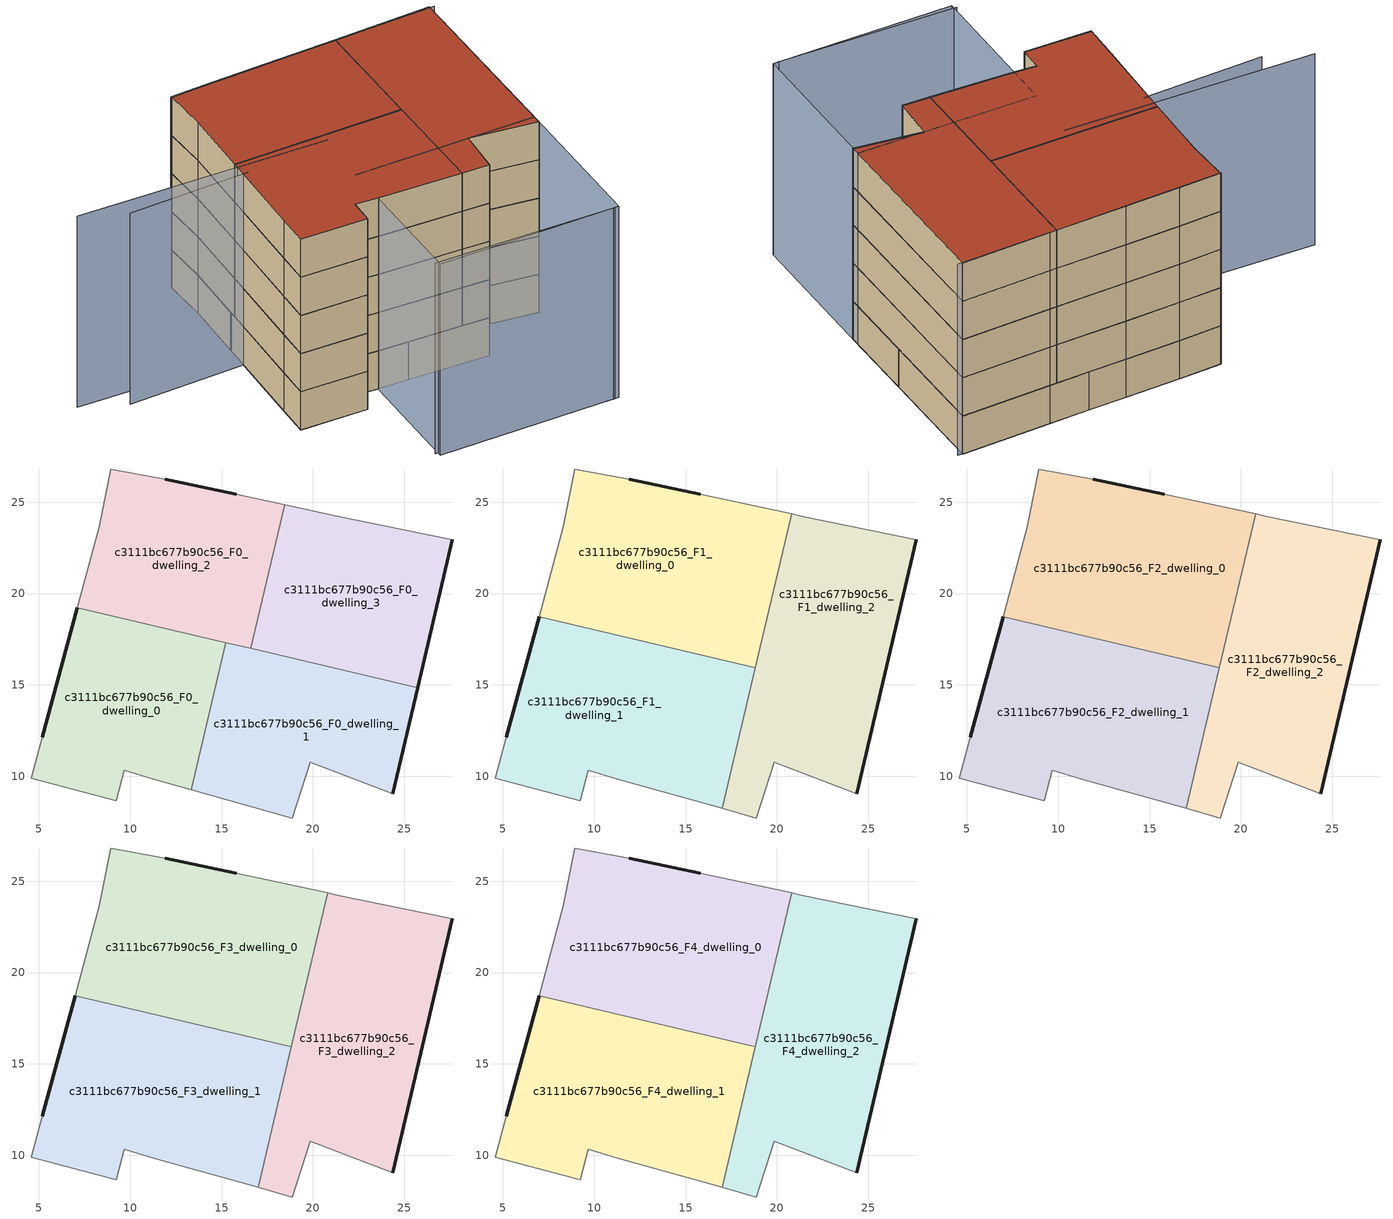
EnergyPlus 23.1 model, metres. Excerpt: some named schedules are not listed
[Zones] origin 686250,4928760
c3111bc677b90c56_F0_dwelling_0
 floor ground (EU_floor_Construction): 13.33,9.25 15.24,17.31 7.11,19.23 5.19,12.13 4.57,9.88 9.24,8.65 9.68,10.32 11.28,9.82 z0
 wall outside (EU_wall_Construction): 5.19,12.13 7.11,19.23 z0:3
 wall adiabatic (EU_wall_Construction): 13.33,9.25 11.28,9.82 9.68,10.32 9.24,8.65 4.57,9.88 5.19,12.13 z0:3
 wall to c3111bc677b90c56_F0_dwelling_1 (EU_wall_Construction): 15.24,17.31 13.33,9.25 z0:3
 wall to c3111bc677b90c56_F0_dwelling_2 (EU_wall_Construction): 7.11,19.23 15.24,17.31 z0:3
c3111bc677b90c56_F0_dwelling_1
 floor ground (EU_floor_Construction): 24.37,9.04 25.73,14.84 15.24,17.31 13.33,9.25 18.88,7.71 19.85,10.76 z0
 wall outside (EU_wall_Construction): 25.73,14.84 24.37,9.04 z0:3
 wall adiabatic (EU_wall_Construction): 24.37,9.04 19.85,10.76 18.88,7.71 13.33,9.25 z0:3
 wall to c3111bc677b90c56_F0_dwelling_3 (EU_wall_Construction): 16.59,16.99 25.73,14.84 z0:3
 wall to c3111bc677b90c56_F0_dwelling_2 (EU_wall_Construction): 15.24,17.31 16.59,16.99 z0:3
c3111bc677b90c56_F0_dwelling_2
 floor ground (EU_floor_Construction): 16.59,16.99 18.45,24.86 15.81,25.43 11.92,26.25 8.93,26.82 8.31,23.66 7.11,19.23 z0
 wall outside (EU_wall_Construction): 11.92,26.25 15.81,25.43 z0:3
 wall adiabatic (EU_wall_Construction): 15.81,25.43 18.45,24.86 / 7.11,19.23 8.31,23.66 8.93,26.82 11.92,26.25 z0:3
 wall to c3111bc677b90c56_F0_dwelling_3 (EU_wall_Construction): 18.45,24.86 16.59,16.99 z0:3
c3111bc677b90c56_F0_dwelling_3
 floor ground (EU_floor_Construction): 25.73,14.84 27.65,22.95 21.33,24.25 18.45,24.86 16.59,16.99 z0
 wall outside (EU_wall_Construction): 27.65,22.95 25.73,14.84 z0:3
 wall adiabatic (EU_wall_Construction): 18.45,24.86 21.33,24.25 27.65,22.95 z0:3
c3111bc677b90c56_F1_dwelling_0
 floor to c3111bc677b90c56_F0_dwelling_2 (EU_floor_Construction): 16.59,16.99 18.45,24.86 15.81,25.43 11.92,26.25 8.93,26.82 8.31,23.66 7.11,19.23 z3
 floor to c3111bc677b90c56_F0_dwelling_0 (EU_floor_Construction): 15.12,16.82 15.24,17.31 7.11,19.23 6.98,18.74 z3
 floor to c3111bc677b90c56_F0_dwelling_3 (EU_floor_Construction): 18.94,16.44 20.81,24.36 18.45,24.86 16.59,16.99 z3
 floor to c3111bc677b90c56_F0_dwelling_1 (EU_floor_Construction): 18.82,15.95 18.94,16.44 15.24,17.31 15.12,16.82 z3
 wall outside (EU_wall_Construction): 11.92,26.25 15.81,25.43 z3:6
 wall adiabatic (EU_wall_Construction): 15.81,25.43 20.81,24.36 / 6.98,18.74 8.31,23.66 8.93,26.82 11.92,26.25 z3:6
 wall to c3111bc677b90c56_F1_dwelling_1 (EU_wall_Construction): 18.82,15.95 6.98,18.74 z3:6
 wall to c3111bc677b90c56_F1_dwelling_2 (EU_wall_Construction): 20.81,24.36 18.82,15.95 z3:6
c3111bc677b90c56_F1_dwelling_1
 floor to c3111bc677b90c56_F0_dwelling_0 (EU_floor_Construction): 13.34,9.25 15.12,16.82 6.98,18.74 5.19,12.13 4.57,9.88 9.24,8.65 9.68,10.32 11.28,9.82 z3
 floor to c3111bc677b90c56_F0_dwelling_1 (EU_floor_Construction): 17,8.23 18.82,15.95 15.12,16.82 13.34,9.25 z3
 wall outside (EU_wall_Construction): 5.19,12.13 6.98,18.74 z3:6
 wall adiabatic (EU_wall_Construction): 17,8.23 11.28,9.82 9.68,10.32 9.24,8.65 4.57,9.88 5.19,12.13 z3:6
 wall to c3111bc677b90c56_F1_dwelling_2 (EU_wall_Construction): 18.82,15.95 17,8.23 z3:6
c3111bc677b90c56_F1_dwelling_2
 floor to c3111bc677b90c56_F0_dwelling_1 (EU_floor_Construction): 24.37,9.04 25.73,14.84 18.94,16.44 17,8.23 18.88,7.71 19.85,10.76 z3
 floor to c3111bc677b90c56_F0_dwelling_3 (EU_floor_Construction): 25.73,14.84 27.65,22.95 21.33,24.25 20.81,24.36 18.94,16.44 z3
 wall outside (EU_wall_Construction): 27.65,22.95 24.37,9.04 z3:6
 wall adiabatic (EU_wall_Construction): 24.37,9.04 19.85,10.76 18.88,7.71 17,8.23 / 20.81,24.36 21.33,24.25 27.65,22.95 z3:6
c3111bc677b90c56_F2_dwelling_0
 floor to c3111bc677b90c56_F1_dwelling_0 (EU_floor_Construction): 18.82,15.95 20.81,24.36 15.81,25.43 11.92,26.25 8.93,26.82 8.31,23.66 6.98,18.74 z6
 wall outside (EU_wall_Construction): 11.92,26.25 15.81,25.43 z6:9
 wall adiabatic (EU_wall_Construction): 15.81,25.43 20.81,24.36 / 6.98,18.74 8.31,23.66 8.93,26.82 11.92,26.25 z6:9
 wall to c3111bc677b90c56_F2_dwelling_1 (EU_wall_Construction): 18.82,15.95 6.98,18.74 z6:9
 wall to c3111bc677b90c56_F2_dwelling_2 (EU_wall_Construction): 20.81,24.36 18.82,15.95 z6:9
c3111bc677b90c56_F2_dwelling_1
 floor to c3111bc677b90c56_F1_dwelling_1 (EU_floor_Construction): 17,8.23 18.82,15.95 6.98,18.74 5.19,12.13 4.57,9.88 9.24,8.65 9.68,10.32 11.28,9.82 z6
 wall outside (EU_wall_Construction): 5.19,12.13 6.98,18.74 z6:9
 wall adiabatic (EU_wall_Construction): 17,8.23 11.28,9.82 9.68,10.32 9.24,8.65 4.57,9.88 5.19,12.13 z6:9
 wall to c3111bc677b90c56_F2_dwelling_2 (EU_wall_Construction): 18.82,15.95 17,8.23 z6:9
c3111bc677b90c56_F2_dwelling_2
 floor to c3111bc677b90c56_F1_dwelling_2 (EU_floor_Construction): 24.37,9.04 27.65,22.95 21.33,24.25 20.81,24.36 17,8.23 18.88,7.71 19.85,10.76 z6
 wall outside (EU_wall_Construction): 27.65,22.95 24.37,9.04 z6:9
 wall adiabatic (EU_wall_Construction): 24.37,9.04 19.85,10.76 18.88,7.71 17,8.23 / 20.81,24.36 21.33,24.25 27.65,22.95 z6:9
c3111bc677b90c56_F3_dwelling_0
 floor to c3111bc677b90c56_F2_dwelling_0 (EU_floor_Construction): 18.82,15.95 20.81,24.36 15.81,25.43 11.92,26.25 8.93,26.82 8.31,23.66 6.98,18.74 z9
 wall outside (EU_wall_Construction): 11.92,26.25 15.81,25.43 z9:12
 wall adiabatic (EU_wall_Construction): 15.81,25.43 20.81,24.36 / 6.98,18.74 8.31,23.66 8.93,26.82 11.92,26.25 z9:12
 wall to c3111bc677b90c56_F3_dwelling_1 (EU_wall_Construction): 18.82,15.95 6.98,18.74 z9:12
 wall to c3111bc677b90c56_F3_dwelling_2 (EU_wall_Construction): 20.81,24.36 18.82,15.95 z9:12
c3111bc677b90c56_F3_dwelling_1
 floor to c3111bc677b90c56_F2_dwelling_1 (EU_floor_Construction): 17,8.23 18.82,15.95 6.98,18.74 5.19,12.13 4.57,9.88 9.24,8.65 9.68,10.32 11.28,9.82 z9
 wall outside (EU_wall_Construction): 5.19,12.13 6.98,18.74 z9:12
 wall adiabatic (EU_wall_Construction): 17,8.23 11.28,9.82 9.68,10.32 9.24,8.65 4.57,9.88 5.19,12.13 z9:12
 wall to c3111bc677b90c56_F3_dwelling_2 (EU_wall_Construction): 18.82,15.95 17,8.23 z9:12
c3111bc677b90c56_F3_dwelling_2
 floor to c3111bc677b90c56_F2_dwelling_2 (EU_floor_Construction): 24.37,9.04 27.65,22.95 21.33,24.25 20.81,24.36 17,8.23 18.88,7.71 19.85,10.76 z9
 wall outside (EU_wall_Construction): 27.65,22.95 24.37,9.04 z9:12
 wall adiabatic (EU_wall_Construction): 24.37,9.04 19.85,10.76 18.88,7.71 17,8.23 / 20.81,24.36 21.33,24.25 27.65,22.95 z9:12
c3111bc677b90c56_F4_dwelling_0
 floor to c3111bc677b90c56_F3_dwelling_0 (EU_floor_Construction): 18.82,15.95 20.81,24.36 15.81,25.43 11.92,26.25 8.93,26.82 8.31,23.66 6.98,18.74 z12
 wall outside (EU_wall_Construction): 11.92,26.25 15.81,25.43 z12:15
 wall adiabatic (EU_wall_Construction): 15.81,25.43 20.81,24.36 / 6.98,18.74 8.31,23.66 8.93,26.82 11.92,26.25 z12:15
 wall to c3111bc677b90c56_F4_dwelling_1 (EU_wall_Construction): 18.82,15.95 6.98,18.74 z12:15
 wall to c3111bc677b90c56_F4_dwelling_2 (EU_wall_Construction): 20.81,24.36 18.82,15.95 z12:15
 roof outside (EU_roof_Construction): 20.81,24.36 18.82,15.95 6.98,18.74 8.31,23.66 8.93,26.82 11.92,26.25 15.81,25.43 z15
c3111bc677b90c56_F4_dwelling_1
 floor to c3111bc677b90c56_F3_dwelling_1 (EU_floor_Construction): 17,8.23 18.82,15.95 6.98,18.74 5.19,12.13 4.57,9.88 9.24,8.65 9.68,10.32 11.28,9.82 z12
 wall outside (EU_wall_Construction): 5.19,12.13 6.98,18.74 z12:15
 wall adiabatic (EU_wall_Construction): 17,8.23 11.28,9.82 9.68,10.32 9.24,8.65 4.57,9.88 5.19,12.13 z12:15
 wall to c3111bc677b90c56_F4_dwelling_2 (EU_wall_Construction): 18.82,15.95 17,8.23 z12:15
 roof outside (EU_roof_Construction): 18.82,15.95 17,8.23 11.28,9.82 9.68,10.32 9.24,8.65 4.57,9.88 5.19,12.13 6.98,18.74 z15
c3111bc677b90c56_F4_dwelling_2
 floor to c3111bc677b90c56_F3_dwelling_2 (EU_floor_Construction): 24.37,9.04 27.65,22.95 21.33,24.25 20.81,24.36 17,8.23 18.88,7.71 19.85,10.76 z12
 wall outside (EU_wall_Construction): 27.65,22.95 24.37,9.04 z12:15
 wall adiabatic (EU_wall_Construction): 24.37,9.04 19.85,10.76 18.88,7.71 17,8.23 / 20.81,24.36 21.33,24.25 27.65,22.95 z12:15
 roof outside (EU_roof_Construction): 27.65,22.95 24.37,9.04 19.85,10.76 18.88,7.71 17,8.23 20.81,24.36 21.33,24.25 z15
shading: 9.14,2.19 21.62,-1.09 / -4.21,21.33 13.15,16.68 / 27.93,22.81 21.24,24.26 / 7.02,17.51 -1.5,19.29 / 21.48,24.21 15.24,25.49 / 15.25,25.48 8.89,26.83 / 21.9,-1.15 9.29,1.9 / 9.29,1.9 11.91,12.68 / 11.91,12.68 24.51,9.63 / 24.51,9.63 21.9,-1.15 z0:15
[Building]
EU S2 Campaign: North Axis=0; Terrain=City; Solar Distribution=FullExterior
[Site:Location]
Bologna: Latitude=44.5; Longitude=11.25; Time Zone=1; Elevation=37
[SizingPeriod:WeatherFileDays]
AnnualSizingPeriod: Begin Month=1; Begin Day of Month=1; End Month=12; End Day of Month=31; Day of Week for Start Day=Monday; Use Weather File Daylight Saving Period=No; Use Weather File Rain and Snow Indicators=No
[MATERIAL]
EU_InternalMass_Material: Roughness=MediumRough; Thickness=0.1; Conductivity=1; Density=1800; Specific Heat=900; Thermal Absorptance=0.9; Solar Absorptance=0.7; Visible Absorptance=0.7
[MATERIAL:NOMASS] Roughness=MediumRough; Thermal Absorptance=0.9; Solar Absorptance=0.7; Visible Absorptance=0.7
Name | Thermal Resistance
EU_wall_NoMass | 0.905828
EU_roof_NoMass | 0.37593
EU_floor_NoMass | 0.67114
[CONSTRUCTION]
EU_wall_Construction: EU_wall_NoMass
EU_roof_Construction: EU_roof_NoMass
EU_floor_Construction: EU_floor_NoMass
EU_InternalMass_Construction: EU_InternalMass_Material
[ZONE] Type=1; Multiplier=1; Ceiling Height=autocalculate; Floor Area=autocalculate; Part of Total Floor Area=Yes
Name | Volume
c3111bc677b90c56_F0_dwelling_0 | 231.066
c3111bc677b90c56_F1_dwelling_0; c3111bc677b90c56_F2_dwelling_0; c3111bc677b90c56_F3_dwelling_0; c3111bc677b90c56_F4_dwelling_0 | 308.069
c3111bc677b90c56_F0_dwelling_1 | 231.062
c3111bc677b90c56_F1_dwelling_1; c3111bc677b90c56_F2_dwelling_1; c3111bc677b90c56_F3_dwelling_1; c3111bc677b90c56_F4_dwelling_1 | 308.08
c3111bc677b90c56_F0_dwelling_2 | 231.067
c3111bc677b90c56_F1_dwelling_2; c3111bc677b90c56_F2_dwelling_2; c3111bc677b90c56_F3_dwelling_2; c3111bc677b90c56_F4_dwelling_2 | 308.084
c3111bc677b90c56_F0_dwelling_3 | 231.06
[INTERNALMASS] Construction=EU_InternalMass_Construction
Name | Zone or ZoneList | Surface Area
c3111bc677b90c56_F0_dwelling_0_EU_InternalMass | c3111bc677b90c56_F0_dwelling_0 | 77.0214
c3111bc677b90c56_F0_dwelling_1_EU_InternalMass | c3111bc677b90c56_F0_dwelling_1 | 77.0218
c3111bc677b90c56_F0_dwelling_2_EU_InternalMass | c3111bc677b90c56_F0_dwelling_2 | 77.022
c3111bc677b90c56_F0_dwelling_3_EU_InternalMass | c3111bc677b90c56_F0_dwelling_3 | 77.02
c3111bc677b90c56_F1_dwelling_0_EU_InternalMass | c3111bc677b90c56_F1_dwelling_0 | 102.69
c3111bc677b90c56_F1_dwelling_1_EU_InternalMass | c3111bc677b90c56_F1_dwelling_1 | 102.693
c3111bc677b90c56_F1_dwelling_2_EU_InternalMass | c3111bc677b90c56_F1_dwelling_2 | 102.695
c3111bc677b90c56_F2_dwelling_0_EU_InternalMass | c3111bc677b90c56_F2_dwelling_0 | 102.69
c3111bc677b90c56_F2_dwelling_1_EU_InternalMass | c3111bc677b90c56_F2_dwelling_1 | 102.693
c3111bc677b90c56_F2_dwelling_2_EU_InternalMass | c3111bc677b90c56_F2_dwelling_2 | 102.695
c3111bc677b90c56_F3_dwelling_0_EU_InternalMass | c3111bc677b90c56_F3_dwelling_0 | 102.69
c3111bc677b90c56_F3_dwelling_1_EU_InternalMass | c3111bc677b90c56_F3_dwelling_1 | 102.693
c3111bc677b90c56_F3_dwelling_2_EU_InternalMass | c3111bc677b90c56_F3_dwelling_2 | 102.695
c3111bc677b90c56_F4_dwelling_0_EU_InternalMass | c3111bc677b90c56_F4_dwelling_0 | 102.69
c3111bc677b90c56_F4_dwelling_1_EU_InternalMass | c3111bc677b90c56_F4_dwelling_1 | 102.693
c3111bc677b90c56_F4_dwelling_2_EU_InternalMass | c3111bc677b90c56_F4_dwelling_2 | 102.695
[OTHEREQUIPMENT] Fuel Type=Electricity; Design Level Calculation Method=Watts/Area; Power per Zone Floor Area=1; Fraction Latent=0; Fraction Radiant=0; Fraction Lost=0; Carbon Dioxide Generation Rate=0; EndUse Subcategory=EU_Step8_InternalGains
Name | Zone or ZoneList or Space or SpaceList | Schedule
EU_Step8_InternalGain_c3111bc677b90c56_F0_dwelling_0_f000 | c3111bc677b90c56_F0_dwelling_0 | EU_Step8_GainSchedule_c3111bc677b90c56_F0_dwelling_0_f000
EU_Step8_InternalGain_c3111bc677b90c56_F0_dwelling_1_f000 | c3111bc677b90c56_F0_dwelling_1 | EU_Step8_GainSchedule_c3111bc677b90c56_F0_dwelling_1_f000
EU_Step8_InternalGain_c3111bc677b90c56_F0_dwelling_2_f000 | c3111bc677b90c56_F0_dwelling_2 | EU_Step8_GainSchedule_c3111bc677b90c56_F0_dwelling_2_f000
EU_Step8_InternalGain_c3111bc677b90c56_F0_dwelling_3_f000 | c3111bc677b90c56_F0_dwelling_3 | EU_Step8_GainSchedule_c3111bc677b90c56_F0_dwelling_3_f000
EU_Step8_InternalGain_c3111bc677b90c56_F1_dwelling_0_f000 | c3111bc677b90c56_F1_dwelling_0 | EU_Step8_GainSchedule_c3111bc677b90c56_F1_dwelling_0_f000
EU_Step8_InternalGain_c3111bc677b90c56_F1_dwelling_1_f000 | c3111bc677b90c56_F1_dwelling_1 | EU_Step8_GainSchedule_c3111bc677b90c56_F1_dwelling_1_f000
EU_Step8_InternalGain_c3111bc677b90c56_F1_dwelling_2_f000 | c3111bc677b90c56_F1_dwelling_2 | EU_Step8_GainSchedule_c3111bc677b90c56_F1_dwelling_2_f000
EU_Step8_InternalGain_c3111bc677b90c56_F2_dwelling_0_f000 | c3111bc677b90c56_F2_dwelling_0 | EU_Step8_GainSchedule_c3111bc677b90c56_F2_dwelling_0_f000
EU_Step8_InternalGain_c3111bc677b90c56_F2_dwelling_1_f000 | c3111bc677b90c56_F2_dwelling_1 | EU_Step8_GainSchedule_c3111bc677b90c56_F2_dwelling_1_f000
EU_Step8_InternalGain_c3111bc677b90c56_F2_dwelling_2_f000 | c3111bc677b90c56_F2_dwelling_2 | EU_Step8_GainSchedule_c3111bc677b90c56_F2_dwelling_2_f000
EU_Step8_InternalGain_c3111bc677b90c56_F3_dwelling_0_f000 | c3111bc677b90c56_F3_dwelling_0 | EU_Step8_GainSchedule_c3111bc677b90c56_F3_dwelling_0_f000
EU_Step8_InternalGain_c3111bc677b90c56_F3_dwelling_1_f000 | c3111bc677b90c56_F3_dwelling_1 | EU_Step8_GainSchedule_c3111bc677b90c56_F3_dwelling_1_f000
EU_Step8_InternalGain_c3111bc677b90c56_F3_dwelling_2_f000 | c3111bc677b90c56_F3_dwelling_2 | EU_Step8_GainSchedule_c3111bc677b90c56_F3_dwelling_2_f000
EU_Step8_InternalGain_c3111bc677b90c56_F4_dwelling_0_f000 | c3111bc677b90c56_F4_dwelling_0 | EU_Step8_GainSchedule_c3111bc677b90c56_F4_dwelling_0_f000
EU_Step8_InternalGain_c3111bc677b90c56_F4_dwelling_1_f000 | c3111bc677b90c56_F4_dwelling_1 | EU_Step8_GainSchedule_c3111bc677b90c56_F4_dwelling_1_f000
EU_Step8_InternalGain_c3111bc677b90c56_F4_dwelling_2_f000 | c3111bc677b90c56_F4_dwelling_2 | EU_Step8_GainSchedule_c3111bc677b90c56_F4_dwelling_2_f000
[ZONEVENTILATION:DESIGNFLOWRATE] Schedule=EU_AlwaysOn; Design Flow Rate Calculation Method=AirChanges/Hour; Air Changes per Hour=0.73129; Ventilation Type=Natural; Fan Pressure Rise=0; Fan Total Efficiency=1; Constant Term Coefficient=1; Temperature Term Coefficient=0; Velocity Term Coefficient=0; Velocity Squared Term Coefficient=0; Minimum Indoor Temperature=-100; Maximum Indoor Temperature=100; Delta Temperature=-100; Minimum Outdoor Temperature=-100; Maximum Outdoor Temperature=100; Maximum Wind Speed=40
Name | Zone or ZoneList or Space or SpaceList
EU_ConstantAir_c3111bc677b90c56_F0_dwelling_0 | c3111bc677b90c56_F0_dwelling_0
EU_ConstantAir_c3111bc677b90c56_F0_dwelling_1 | c3111bc677b90c56_F0_dwelling_1
EU_ConstantAir_c3111bc677b90c56_F0_dwelling_2 | c3111bc677b90c56_F0_dwelling_2
EU_ConstantAir_c3111bc677b90c56_F0_dwelling_3 | c3111bc677b90c56_F0_dwelling_3
EU_ConstantAir_c3111bc677b90c56_F1_dwelling_0 | c3111bc677b90c56_F1_dwelling_0
EU_ConstantAir_c3111bc677b90c56_F1_dwelling_1 | c3111bc677b90c56_F1_dwelling_1
EU_ConstantAir_c3111bc677b90c56_F1_dwelling_2 | c3111bc677b90c56_F1_dwelling_2
EU_ConstantAir_c3111bc677b90c56_F2_dwelling_0 | c3111bc677b90c56_F2_dwelling_0
EU_ConstantAir_c3111bc677b90c56_F2_dwelling_1 | c3111bc677b90c56_F2_dwelling_1
EU_ConstantAir_c3111bc677b90c56_F2_dwelling_2 | c3111bc677b90c56_F2_dwelling_2
EU_ConstantAir_c3111bc677b90c56_F3_dwelling_0 | c3111bc677b90c56_F3_dwelling_0
EU_ConstantAir_c3111bc677b90c56_F3_dwelling_1 | c3111bc677b90c56_F3_dwelling_1
EU_ConstantAir_c3111bc677b90c56_F3_dwelling_2 | c3111bc677b90c56_F3_dwelling_2
EU_ConstantAir_c3111bc677b90c56_F4_dwelling_0 | c3111bc677b90c56_F4_dwelling_0
EU_ConstantAir_c3111bc677b90c56_F4_dwelling_1 | c3111bc677b90c56_F4_dwelling_1
EU_ConstantAir_c3111bc677b90c56_F4_dwelling_2 | c3111bc677b90c56_F4_dwelling_2
[HVACTEMPLATE:THERMOSTAT] Constant Heating Setpoint=20; Constant Cooling Setpoint=50
EU_HeatOnly_c3111bc677b90c56_F0_dwelling_0; EU_HeatOnly_c3111bc677b90c56_F0_dwelling_1; EU_HeatOnly_c3111bc677b90c56_F0_dwelling_2; EU_HeatOnly_c3111bc677b90c56_F0_dwelling_3; EU_HeatOnly_c3111bc677b90c56_F1_dwelling_0; EU_HeatOnly_c3111bc677b90c56_F1_dwelling_1; EU_HeatOnly_c3111bc677b90c56_F1_dwelling_2; EU_HeatOnly_c3111bc677b90c56_F2_dwelling_0; EU_HeatOnly_c3111bc677b90c56_F2_dwelling_1; EU_HeatOnly_c3111bc677b90c56_F2_dwelling_2; EU_HeatOnly_c3111bc677b90c56_F3_dwelling_0; EU_HeatOnly_c3111bc677b90c56_F3_dwelling_1; EU_HeatOnly_c3111bc677b90c56_F3_dwelling_2; EU_HeatOnly_c3111bc677b90c56_F4_dwelling_0; EU_HeatOnly_c3111bc677b90c56_F4_dwelling_1; EU_HeatOnly_c3111bc677b90c56_F4_dwelling_2
